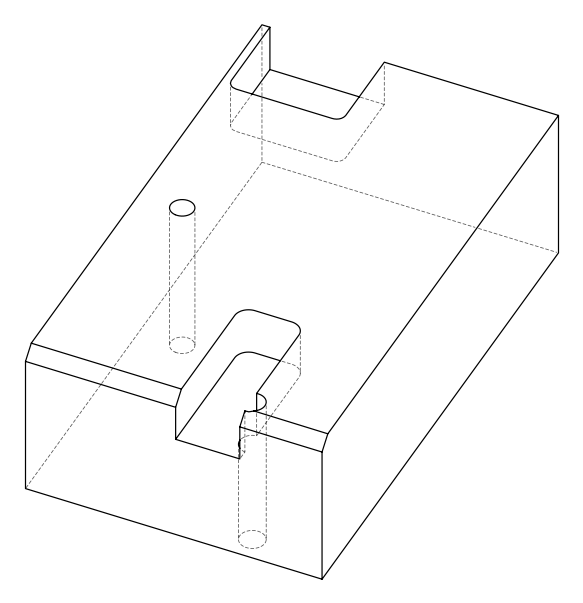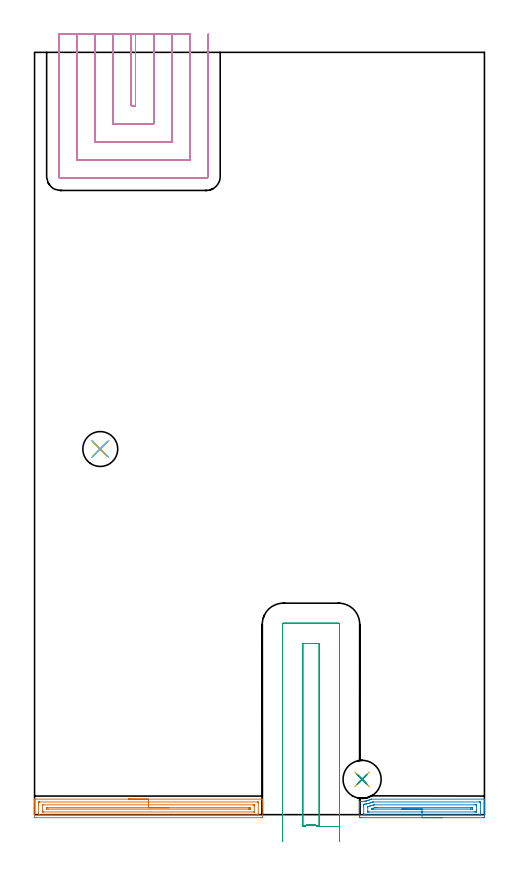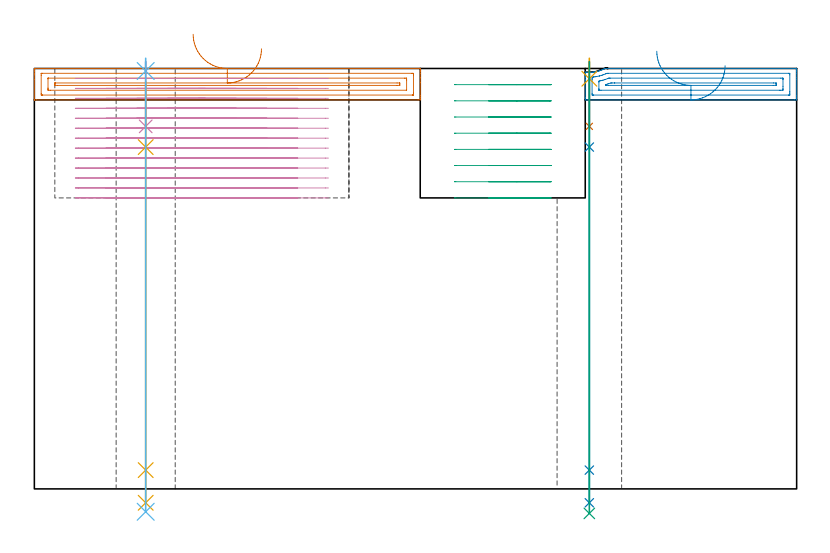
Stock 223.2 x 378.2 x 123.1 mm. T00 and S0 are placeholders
(PLAN: 12 operations, 9 tool changes, 43.6 min)
(1 AREA_MILL | FG_CHAMFER_SURFACE | UGT0205_001 | 3.8 min | 5015 mm3)
(2 AREA_MILL_1 | FG_CHAMFER_SURFACE_1 | UGT0205_001 | 2.15 min | 2857 mm3)
(3 MILL_SLOT | SLOT_PARTIAL_RECTANGULAR | UGT0201_094 | Follow Part, ap 5, ae 75% | 7.52 min | 189817 mm3)
(4 MILL_SLOT_1 | SLOT_PARTIAL_RECTANGULAR_1 | NXT0201_011 | Follow Part, ap 3, ae 75% | 27.6 min | 222790 mm3)
(5 SPOT_DRILL | STEP1HOLE | NXT0321_9005460120000 | 0.05 min | 116 mm3)
(6 SPOT_DRILL_1 | STEP1HOLE_1 | NXT0321_9005460120000 | 0.03 min | 0 mm3)
(7 DRILL_BLIND_HOLE_INTO_CENTER | STEP1HOLE | NXT0301_084 | 0.08 min | 879 mm3)
(8 GUN_DRILL_THROUGH_HOLE | STEP1HOLE | UGT0307_008 | 0.62 min | 9423 mm3)
(9 DRILL_TO_ENLARGE_THROUGH_HOLE | STEP1HOLE | UGT0301_257 | 0.53 min | 19603 mm3)
(10 DRILL_BLIND_HOLE_INTO_CENTER_1 | STEP1HOLE_1 | NXT0301_084 | 0.08 min | 1560 mm3)
(11 GUN_DRILL_THROUGH_HOLE_1 | STEP1HOLE_1 | UGT0307_008 | 0.61 min | 10180 mm3)
(12 DRILL_TO_ENLARGE_THROUGH_HOLE_1 | STEP1HOLE_1 | UGT0301_244 | 0.53 min | 17149 mm3)
(TOOL UGT0205_001 | Chamfer Mill 20 x 3 x 45 deg. | D20 FL50 Z2)
(TOOL UGT0201_094 | End mill 20 mm | D20 FL38 Z4)
(TOOL NXT0201_011 | ENDMILL 12mm [2P460-1200-NA 1630] | D12 FL38 Z6)
(TOOL NXT0321_9005460120000 | NC Spot Drill, 142deg, 12mm, Carbide, Uncoated | D12 PA142 FL30 Z2)
(TOOL NXT0301_084 | Carbide Drill 11.3mm [860.1-1130-034A1-MM 2214] | D11.3 PA140 FL55 Z2)
(TOOL UGT0307_008 | Gun Drill 11 mm | D11 PA130 FL24 Z1)
(TOOL UGT0301_257 | Twist Drill 18.9 mm | D18.9 PA118 FL135 Z2)
(TOOL UGT0301_244 | Twist Drill 17.3 mm | D17.3 PA118 FL130 Z2)
(OP 1 AREA_MILL)
G17 G21 G94 G90
T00 M6
G54
G17 G0 G90 X46.5 Y7.7 S1061 M3
G43 Z133.1 H0
G94 G1 X46.538 Z132.228 F250.
X46.652 Z131.363
X46.841 Z130.512
X47.103 Z129.68
X47.437 Z128.874
X47.84 Z128.1
X48.308 Z127.364
X48.84 Z126.672
X49.429 Z126.029
X50.072 Z125.439
X50.764 Z124.908
X51.5 Z124.44
X52.274 Z124.037
X53.08 Z123.703
X53.912 Z123.441
X54.764 Z123.252
X55.628 Z123.138
X56.5 Z123.1
X112.82
X112.99 Y7.697 Z123.088
X112.993 Y7.644 Z123.036
X113. Y7.226 Z122.626
Y6.936 Z122.336
Y6.219 Z121.615
Y4.97 Z120.367
Y3.546 Z118.941
Y-0.286 Z115.111
X112.997 Y-0.911 Z114.487
X112.993 Y-1.492 Z113.906
X112.958 Y-1.494 Z113.904
X112.373 Y-1.5 Z113.9
X0.627
X0.054 Y-1.499 Z113.899
X0.037 Y-1.498
X0.003 Y-1.496 Z113.901
X0.001 Y-1.495 Z113.902
X0. Y4.437 Z119.832
Y5.861 Z121.257
Y6.219 Z121.615
Y6.936 Z122.336
Y7.226 Z122.626
X0.007 Y7.644 Z123.036
X0.01 Y7.697 Z123.088
X0.18 Y7.7 Z123.1
X56.5
Y6.286 Z121.686
X110.585 Y6.285 Z121.685
X110.652 Y6.284 Z121.684
X110.784 Y6.28 Z121.68
X110.99 Y6.272 Z121.672
X110.992 Y6.219 Z121.619
X110.999 Y5.808 Z121.208
X111. Y0.459 Z115.859
X110.996 Y-0.02 Z115.38
X110.993 Y-0.07 Z115.33
X110.992 Y-0.077 Z115.323
X110.939 Y-0.081 Z115.319
X110.851 Y-0.084 Z115.316
X110.718 Y-0.086 Z115.314
X110.652
X2.415 Y-0.085 Z115.315
X2.348 Y-0.084 Z115.316
X2.216 Y-0.08 Z115.32
X2.01 Y-0.072 Z115.328
X2.008 Y-0.02 Z115.38
X2.001 Y0.392 Z115.792
X2. Y5.741 Z121.141
X2.004 Y6.219 Z121.619
X2.007 Y6.27 Z121.67
X2.008 Y6.277 Z121.677
X2.061 Y6.281 Z121.681
X2.149 Y6.284 Z121.684
X2.282 Y6.285 Z121.685
X2.348 Y6.286 Z121.686
X56.5
Y4.871 Z120.271
X108.362
X108.797 Y4.869 Z120.269
X108.942 Y4.867 Z120.267
X108.986 Y4.865 Z120.265
X108.991 Y4.773 Z120.173
X108.996 Y4.639 Z120.039
X108.999 Y4.437 Z119.837
X109. Y4.235 Z119.635
X108.999 Y1.562 Z116.962
X108.993 Y1.359 Z116.759
X108.99 Y1.336 Z116.736
X108.985 Y1.334 Z116.734
X108.961 Y1.331 Z116.731
X108.906 Y1.329 Z116.729
X4.638
X4.203 Y1.331 Z116.731
X4.058 Y1.333 Z116.733
X4.014 Y1.335 Z116.735
X4.009 Y1.427 Z116.827
X4.004 Y1.561 Z116.961
X4.001 Y1.763 Z117.163
X4. Y1.965 Z117.365
X4.001 Y4.638 Z120.038
X4.007 Y4.841 Z120.241
X4.01 Y4.864 Z120.264
X4.015 Y4.866 Z120.266
X4.039 Y4.869 Z120.269
X4.094 Y4.871 Z120.271
X56.5
Y3.457 Z118.857
X106.204
X106.921 Y3.453 Z118.853
X106.97 Y3.451 Z118.851
X106.99 Y3.448 Z118.848
X106.992 Y3.427 Z118.827
X106.996 Y3.318 Z118.718
X106.999 Y3.1 Z118.5
X106.996 Y2.882 Z118.282
X106.992 Y2.773 Z118.173
X106.99 Y2.752 Z118.152
X106.97 Y2.749 Z118.149
X106.918 Y2.746 Z118.146
X106.204 Y2.743 Z118.143
X106.116
X6.796
X6.079 Y2.747 Z118.147
X6.03 Y2.749 Z118.149
X6.01 Y2.752 Z118.152
X6.008 Y2.773 Z118.173
X6.004 Y2.882 Z118.282
X6.002 Y3.1 Z118.5
X6.004 Y3.318 Z118.718
X6.008 Y3.427 Z118.827
X6.01 Y3.448 Z118.848
X6.03 Y3.451 Z118.851
X6.081 Y3.455 Z118.855
X6.168 Y3.456 Z118.856
X56.5 Y3.457 Z118.857
X57.372 Z118.895
X58.236 Z119.009
X59.088 Z119.198
X59.92 Z119.46
X60.726 Z119.794
X61.5 Z120.197
X62.236 Z120.666
X62.928 Z121.197
X63.571 Z121.786
X64.16 Z122.429
X64.692 Z123.121
X65.16 Z123.857
X65.563 Z124.631
X65.897 Z125.437
X66.159 Z126.269
X66.348 Z127.121
X66.462 Z127.986
X66.5 Z128.857
G0 Z133.1
M5
M2
(OP 2 AREA_MILL_1)
G17 G21 G94 G90
T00 M6
G54
G17 G0 G90 X202.25 Y-1.5 S1061 M3
G43 Z133.1 H0
Z123.9
G94 G1 X202.212 Z123.028 F250.
X202.098 Z122.163
X201.909 Z121.312
X201.647 Z120.48
X201.313 Z119.674
X200.91 Z118.9
X200.442 Z118.164
X199.91 Z117.472
X199.321 Z116.829
X198.678 Z116.24
X197.986 Z115.708
X197.25 Z115.24
X196.476 Z114.837
X195.67 Z114.503
X194.838 Z114.241
X193.986 Z114.052
X193.122 Z113.938
X192.25 Z113.9
X161.906
X161.322 Y-1.494 Z113.904
X161.307 Y-1.492 Z113.906
X161.3 Y-0.911 Z114.486
Y3.546 Z118.94
Y4.118 Z119.515
Y4.437 Z119.833
Y5.01 Z120.406
Y5.328 Z120.723
Y6.323 Z121.723
X161.308 Y6.613 Z122.012
X161.31 Y6.625 Z122.022
X161.46 Y6.612 Z122.008
X161.631 Y6.596 Z121.992
X161.709 Y6.59 Z121.987
X161.906 Y6.578 Z121.969
X161.977 Y6.572 Z121.964
X162.311 Y6.556 Z121.948
X162.4 Y6.555 Z121.949
X162.461 Y6.556 Z121.947
X162.501 Z121.948
X162.529 Y6.555 Z121.952
X162.789 Y6.558 Z121.955
X162.867 Y6.561 Z121.958
X162.999 Y6.572 Z121.966
X163.182 Y6.584 Z121.981
X163.313 Y6.594 Z121.99
X163.691 Y6.637 Z122.03
X163.758 Y6.644 Z122.038
X164.144 Y6.704 Z122.102
X164.203 Y6.714 Z122.111
X164.583 Y6.789 Z122.186
X164.648 Y6.802 Z122.199
X164.712 Y6.816 Z122.214
X165.126 Y6.933 Z122.326
X165.476 Y7.042 Z122.435
X165.538 Y7.061 Z122.456
X165.678 Y7.111 Z122.51
X165.797 Y7.154 Z122.554
X165.986 Y7.224 Z122.624
X166.278 Y7.348 Z122.747
X166.429 Y7.411 Z122.81
X166.536 Y7.463 Z122.862
X166.854 Y7.616 Z123.014
X167.035 Y7.701 Z123.098
X167.243 Y7.7 Z123.1
X223.04
X223.19 Y7.697 Z123.088
X223.193 Y7.651 Z123.042
X223.2 Y7.279 Z122.678
Y6.857 Z122.256
Y6.219 Z121.615
Y5.01 Z120.406
Y4.437 Z119.831
Y-0.306 Z115.091
X223.197 Y-0.911 Z114.486
X223.193 Y-1.492 Z113.906
X223.178 Y-1.494 Z113.904
X222.594 Y-1.5 Z113.9
X192.25
Y-0.086 Z115.314
X163.691 Y-0.085 Z115.315
X163.624 Y-0.084 Z115.316
X163.492 Y-0.079 Z115.321
X163.31 Y-0.069 Z115.331
X163.308 Y-0.02 Z115.38
X163.301 Y0.369 Z115.769
X163.3 Y3.935 Z119.335
X163.304 Y4.437 Z119.837
X163.309 Y4.818 Z120.218
X163.333 Y5.165 Z120.565
X163.691 Y5.204 Z120.604
X163.802 Y5.217 Z120.617
X164.17 Y5.265 Z120.665
X164.583 Y5.323 Z120.723
X164.613 Y5.328 Z120.728
X165.393 Y5.493 Z120.893
X165.476 Y5.513 Z120.913
X166.024 Y5.671 Z121.071
X166.368 Y5.779 Z121.179
X166.691 Y5.897 Z121.297
X167.261 Y6.118 Z121.518
X167.644 Y6.276 Z121.676
X167.888 Y6.282 Z121.682
X168.021 Y6.285 Z121.685
X220.809
X220.875 Y6.284 Z121.684
X221.007 Y6.279 Z121.679
X221.19 Y6.269 Z121.669
X221.192 Y6.219 Z121.619
X221.198 Y5.831 Z121.231
X221.2 Y0.872 Z116.272
Y0.482 Z115.882
X221.196 Y-0.02 Z115.38
X221.193 Y-0.067 Z115.333
X221.192 Y-0.075 Z115.325
X221.162 Y-0.079 Z115.321
X221.075 Y-0.083 Z115.317
X220.942 Y-0.085 Z115.315
X220.876 Y-0.086 Z115.314
X192.25
Y1.328 Z116.728
X165.911 Y1.329 Z116.729
X165.476 Y1.331 Z116.731
X165.332 Y1.333 Z116.733
X165.315 Y1.335 Z116.735
X165.309 Y1.378 Z116.778
X165.303 Y1.471 Z116.871
X165.301 Y1.588 Z116.988
X165.3 Y1.763 Z117.163
X165.301 Y3.72 Z119.12
X165.309 Y3.896 Z119.296
X165.316 Y3.992 Z119.392
X165.362 Y4.004 Z119.404
X165.476 Y4.03 Z119.43
X165.81 Y4.103 Z119.503
X166.061 Y4.16 Z119.56
X166.368 Y4.241 Z119.641
X166.522 Y4.284 Z119.684
X167.043 Y4.437 Z119.837
X167.207 Y4.49 Z119.89
X167.261 Y4.508 Z119.908
X167.857 Y4.733 Z120.133
X168.153 Y4.843 Z120.243
X168.213 Y4.863 Z120.263
X168.268 Y4.867 Z120.267
X168.382 Y4.87 Z120.27
X168.611 Y4.871 Z120.271
X218.589
X219.024 Y4.869 Z120.269
X219.168 Y4.867 Z120.267
X219.185 Y4.865 Z120.265
X219.191 Y4.822 Z120.222
X219.197 Y4.729 Z120.129
X219.199 Y4.612 Z120.012
X219.2 Y4.437 Z119.837
Y2.479 Z117.879
X219.199 Y1.763 Z117.163
X219.198 Y1.589 Z116.989
X219.19 Y1.413 Z116.813
X219.178 Y1.335 Z116.735
X219.133 Y1.333 Z116.733
X219.024 Y1.33 Z116.73
X218.567 Y1.329 Z116.729
X218.132 Y1.328 Z116.728
X192.25
Y2.743 Z118.143
X168.065
X167.468 Y2.747 Z118.147
X167.359 Y2.75 Z118.15
X167.309 Y2.755 Z118.155
X167.308 Y2.776 Z118.176
X167.31 Y2.879 Z118.279
X167.325 Y2.978 Z118.378
X167.888 Y3.158 Z118.558
X168.153 Y3.246 Z118.646
X168.703 Y3.438 Z118.838
X169.046 Y3.453 Z118.853
X169.136 Y3.456 Z118.856
X169.85 Y3.457 Z118.857
X169.938
X216.436
X217.15 Y3.45 Z118.85
X217.19 Y3.449 Z118.849
X217.194 Y3.404 Z118.804
X217.197 Y3.303 Z118.703
X217.199 Y3.1 Z118.5
X217.197 Y2.897 Z118.297
X217.194 Y2.796 Z118.196
X217.19 Y2.751 Z118.151
X217.145 Y2.749 Z118.149
X216.435 Y2.743 Z118.143
X216.347
X192.25
X191.378 Z118.181
X190.514 Z118.295
X189.662 Z118.483
X188.83 Z118.746
X188.024 Z119.08
X187.25 Z119.482
X186.514 Z119.951
X185.822 Z120.482
X185.179 Z121.072
X184.59 Z121.715
X184.058 Z122.407
X183.59 Z123.143
X183.187 Z123.916
X182.853 Z124.722
X182.591 Z125.554
X182.402 Z126.406
X182.288 Z127.271
X182.25 Z128.143
G0 Z133.1
M5
M2
(OP 3 MILL_SLOT)
G17 G21 G94 G90
T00 M6
G54
G17 G0 G90 X151.3 Y-13. S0 M3
G43 Z133.1 H0
Z118.362
G94 G1 Y-10. F250.
Y-5.879 F500.
X141.3
G3 X133. Y-5.879 R10.
G1 Y84.9
X141.3
Y-5.879
X151.3
Y94.5
G3 X150.9 Y94.9 R0.4
G1 X123.4
G3 X123. Y94.5 R0.4
G1 Y-10.
Y-13. F250.
G0 X151.3 Z113.625
G1 Y-10.
Y-5.879 F500.
X141.3
G3 X133. Y-5.879 R10.
G1 Y84.9
X141.3
Y-5.879
X151.3
Y94.5
G3 X150.9 Y94.9 R0.4
G1 X123.4
G3 X123. Y94.5 R0.4
G1 Y-10.
Y-13. F250.
G0 X151.3 Z108.887
G1 Y-10.
Y-5.879 F500.
X141.3
G3 X133. Y-5.879 R10.
G1 Y84.9
X141.3
Y-5.879
X151.3
Y94.5
G3 X150.9 Y94.9 R0.4
G1 X123.4
G3 X123. Y94.5 R0.4
G1 Y-10.
Y-13. F250.
G0 X151.3 Z104.15
G1 Y-10.
Y-5.879 F500.
X141.3
G3 X133. Y-5.879 R10.
G1 Y84.9
X141.3
Y-5.879
X151.3
Y94.5
G3 X150.9 Y94.9 R0.4
G1 X123.4
G3 X123. Y94.5 R0.4
G1 Y-10.
Y-13. F250.
G0 X151.3 Z99.412
G1 Y-10.
Y-5.879 F500.
X141.3
G3 X133. Y-5.879 R10.
G1 Y84.9
X141.3
Y-5.879
X151.3
Y94.5
G3 X150.9 Y94.9 R0.4
G1 X123.4
G3 X123. Y94.5 R0.4
G1 Y-10.
Y-13. F250.
G0 X151.3 Z94.675
G1 Y-10.
Y-5.879 F500.
X141.3
G3 X133. Y-5.879 R10.
G1 Y84.9
X141.3
Y-5.879
X151.3
Y94.5
G3 X150.9 Y94.9 R0.4
G1 X123.4
G3 X123. Y94.5 R0.4
G1 Y-10.
Y-13. F250.
G0 X151.3 Z89.937
G1 Y-10.
Y-5.879 F500.
X141.3
G3 X133. Y-5.879 R10.
G1 Y84.9
X141.3
Y-5.879
X151.3
Y94.5
G3 X150.9 Y94.9 R0.4
G1 X123.4
G3 X123. Y94.5 R0.4
G1 Y-10.
Y-13. F250.
G0 X151.3 Z85.2
G1 Y-10.
Y-5.879 F500.
X141.3
G3 X133. Y-5.879 R10.
G1 Y84.9
X141.3
Y-5.879
X151.3
Y94.5
G3 X150.9 Y94.9 R0.4
G1 X123.4
G3 X123. Y94.5 R0.4
G1 Y-10.
Y-13. F250.
G0 Z133.1
M5
M2
(OP 4 MILL_SLOT_1)
G17 G21 G94 G90
T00 M6
G54
G17 G0 G90 X48. Y387.2 S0 M3
G43 Z133.1 H1
Z120.185
G94 G1 Y384.2 F250.
Y351.7 F500.
X50.1
Y384.2
Y387.2 F250.
X39.
Y384.2
Y342.7 F500.
X59.1
Y384.2
Y387.2 F250.
X30.
Y384.2
Y333.7 F500.
X68.1
Y384.2
Y387.2 F250.
X21.
Y384.2
Y324.7 F500.
X77.1
Y384.2
Y387.2 F250.
X12.
Y384.2
Y316.6 F500.
G3 X12.9 Y315.7 R0.9
G1 X85.2
G3 X86.1 Y316.6 R0.9
G1 Y384.2
Y387.2 F250.
G0 X48. Z117.269
G1 Y384.2
Y351.7 F500.
X50.1
Y384.2
Y387.2 F250.
X39.
Y384.2
Y342.7 F500.
X59.1
Y384.2
Y387.2 F250.
X30.
Y384.2
Y333.7 F500.
X68.1
Y384.2
Y387.2 F250.
X21.
Y384.2
Y324.7 F500.
X77.1
Y384.2
Y387.2 F250.
X12.
Y384.2
Y316.6 F500.
G3 X12.9 Y315.7 R0.9
G1 X85.2
G3 X86.1 Y316.6 R0.9
G1 Y384.2
Y387.2 F250.
G0 X48. Z114.354
G1 Y384.2
Y351.7 F500.
X50.1
Y384.2
Y387.2 F250.
X39.
Y384.2
Y342.7 F500.
X59.1
Y384.2
Y387.2 F250.
X30.
Y384.2
Y333.7 F500.
X68.1
Y384.2
Y387.2 F250.
X21.
Y384.2
Y324.7 F500.
X77.1
Y384.2
Y387.2 F250.
X12.
Y384.2
Y316.6 F500.
G3 X12.9 Y315.7 R0.9
G1 X85.2
G3 X86.1 Y316.6 R0.9
G1 Y384.2
Y387.2 F250.
G0 X48. Z111.438
G1 Y384.2
Y351.7 F500.
X50.1
Y384.2
Y387.2 F250.
X39.
Y384.2
Y342.7 F500.
X59.1
Y384.2
Y387.2 F250.
X30.
Y384.2
Y333.7 F500.
X68.1
Y384.2
Y387.2 F250.
X21.
Y384.2
Y324.7 F500.
X77.1
Y384.2
Y387.2 F250.
X12.
Y384.2
Y316.6 F500.
G3 X12.9 Y315.7 R0.9
G1 X85.2
G3 X86.1 Y316.6 R0.9
G1 Y384.2
Y387.2 F250.
G0 X48. Z108.523
G1 Y384.2
Y351.7 F500.
X50.1
Y384.2
Y387.2 F250.
X39.
Y384.2
Y342.7 F500.
X59.1
Y384.2
Y387.2 F250.
X30.
Y384.2
Y333.7 F500.
X68.1
Y384.2
Y387.2 F250.
X21.
Y384.2
Y324.7 F500.
X77.1
Y384.2
Y387.2 F250.
X12.
Y384.2
Y316.6 F500.
G3 X12.9 Y315.7 R0.9
G1 X85.2
G3 X86.1 Y316.6 R0.9
G1 Y384.2
Y387.2 F250.
G0 X48. Z105.608
G1 Y384.2
Y351.7 F500.
X50.1
Y384.2
Y387.2 F250.
X39.
Y384.2
Y342.7 F500.
X59.1
Y384.2
Y387.2 F250.
X30.
Y384.2
Y333.7 F500.
X68.1
Y384.2
Y387.2 F250.
X21.
Y384.2
Y324.7 F500.
X77.1
Y384.2
Y387.2 F250.
X12.
Y384.2
Y316.6 F500.
G3 X12.9 Y315.7 R0.9
G1 X85.2
G3 X86.1 Y316.6 R0.9
G1 Y384.2
Y387.2 F250.
G0 X48. Z102.692
G1 Y384.2
Y351.7 F500.
X50.1
Y384.2
Y387.2 F250.
X39.
Y384.2
Y342.7 F500.
X59.1
Y384.2
Y387.2 F250.
X30.
Y384.2
Y333.7 F500.
X68.1
Y384.2
Y387.2 F250.
X21.
Y384.2
Y324.7 F500.
X77.1
Y384.2
Y387.2 F250.
X12.
Y384.2
Y316.6 F500.
G3 X12.9 Y315.7 R0.9
G1 X85.2
G3 X86.1 Y316.6 R0.9
G1 Y384.2
Y387.2 F250.
G0 X48. Z99.777
G1 Y384.2
Y351.7 F500.
X50.1
Y384.2
Y387.2 F250.
X39.
Y384.2
Y342.7 F500.
X59.1
Y384.2
Y387.2 F250.
X30.
Y384.2
Y333.7 F500.
X68.1
Y384.2
Y387.2 F250.
X21.
Y384.2
Y324.7 F500.
X77.1
Y384.2
Y387.2 F250.
X12.
Y384.2
Y316.6 F500.
G3 X12.9 Y315.7 R0.9
G1 X85.2
G3 X86.1 Y316.6 R0.9
G1 Y384.2
Y387.2 F250.
G0 X48. Z96.862
G1 Y384.2
Y351.7 F500.
X50.1
Y384.2
Y387.2 F250.
X39.
Y384.2
Y342.7 F500.
X59.1
Y384.2
Y387.2 F250.
X30.
Y384.2
Y333.7 F500.
X68.1
Y384.2
Y387.2 F250.
X21.
Y384.2
Y324.7 F500.
X77.1
Y384.2
Y387.2 F250.
X12.
Y384.2
Y316.6 F500.
G3 X12.9 Y315.7 R0.9
G1 X85.2
G3 X86.1 Y316.6 R0.9
G1 Y384.2
Y387.2 F250.
G0 X48. Z93.946
G1 Y384.2
Y351.7 F500.
X50.1
Y384.2
Y387.2 F250.
X39.
Y384.2
Y342.7 F500.
X59.1
Y384.2
Y387.2 F250.
X30.
Y384.2
Y333.7 F500.
X68.1
Y384.2
Y387.2 F250.
X21.
Y384.2
Y324.7 F500.
X77.1
Y384.2
Y387.2 F250.
X12.
Y384.2
Y316.6 F500.
G3 X12.9 Y315.7 R0.9
G1 X85.2
G3 X86.1 Y316.6 R0.9
G1 Y384.2
Y387.2 F250.
G0 X48. Z91.031
G1 Y384.2
Y351.7 F500.
X50.1
Y384.2
Y387.2 F250.
X39.
Y384.2
Y342.7 F500.
X59.1
Y384.2
Y387.2 F250.
X30.
Y384.2
Y333.7 F500.
X68.1
Y384.2
Y387.2 F250.
X21.
Y384.2
Y324.7 F500.
X77.1
Y384.2
Y387.2 F250.
X12.
Y384.2
Y316.6 F500.
G3 X12.9 Y315.7 R0.9
G1 X85.2
G3 X86.1 Y316.6 R0.9
G1 Y384.2
Y387.2 F250.
G0 X48. Z88.115
G1 Y384.2
Y351.7 F500.
X50.1
Y384.2
Y387.2 F250.
X39.
Y384.2
Y342.7 F500.
X59.1
Y384.2
Y387.2 F250.
X30.
Y384.2
Y333.7 F500.
X68.1
Y384.2
Y387.2 F250.
X21.
Y384.2
Y324.7 F500.
X77.1
Y384.2
Y387.2 F250.
X12.
Y384.2
Y316.6 F500.
G3 X12.9 Y315.7 R0.9
G1 X85.2
G3 X86.1 Y316.6 R0.9
G1 Y384.2
Y387.2 F250.
G0 X48. Z85.2
G1 Y384.2
Y351.7 F500.
X50.1
Y384.2
Y387.2 F250.
X39.
Y384.2
Y342.7 F500.
X59.1
Y384.2
Y387.2 F250.
X30.
Y384.2
Y333.7 F500.
X68.1
Y384.2
Y387.2 F250.
X21.
Y384.2
Y324.7 F500.
X77.1
Y384.2
Y387.2 F250.
X12.
Y384.2
Y316.6 F500.
G3 X12.9 Y315.7 R0.9
G1 X85.2
G3 X86.1 Y316.6 R0.9
G1 Y384.2
Y387.2 F250.
G0 Z133.1
M5
M2
(OP 5 SPOT_DRILL)
G17 G21 G94 G90
T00 M6
G54
G17 G0 G90 X162.5 Y17.5 S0 M3
G43 Z133.1 H0
G94 G81 G98 Z120.1 F250. R126.1
G80
M5
M2
(OP 6 SPOT_DRILL_1)
G17 G21 G94 G90
T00 M6
G54
G17 G0 G90 X32.6 Y181.4 S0 M3
G43 Z133.1 H0
G94 G81 G98 Z122.355 F250. R126.1
G80
M5
M2
(OP 7 DRILL_BLIND_HOLE_INTO_CENTER)
G17 G21 G94 G90
T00 M6
G54
G17 G0 G90 X162.5 Y17.5 S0 M3
G43 Z133.1 H1
G94 G81 G98 Z106.15 F250. R125.1
G80
M5
M2
(OP 8 GUN_DRILL_THROUGH_HOLE)
G17 G21 G94 G90
T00 M6
G54
G17 G0 G90 X162.5 Y17.5 M8
G43 Z133.1 H0
Z120.201
S716 M3
G94 G1 Z100.087 F125. M26
G4 X.084
Z5.5 F250.
G4 X.084
Z-4.065 F125.
G4 X.084
M5
M9
G0 Z120.201
Z133.1
M2
(OP 9 DRILL_TO_ENLARGE_THROUGH_HOLE)
G17 G21 G94 G90
T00 M6
G54
G17 G0 G90 X162.5 Y17.5 S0 M3
G43 Z133.1 H0
G94 G73 G98 Z-7.178 F250. Q18.611 R125.1
G80
M5
M2
(OP 10 DRILL_BLIND_HOLE_INTO_CENTER_1)
G17 G21 G94 G90
T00 M6
G54
G17 G0 G90 X32.6 Y181.4 S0 M3
G43 Z133.1 H1
G94 G81 G98 Z106.15 F250. R125.1
G80
M5
M2
(OP 11 GUN_DRILL_THROUGH_HOLE_1)
G17 G21 G94 G90
T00 M6
G54
G17 G0 G90 X32.6 Y181.4 M8
G43 Z133.1 H0
Z119.181
S716 M3
G94 G1 Z100.087 F125. M26
G4 X.084
Z5.5 F250.
G4 X.084
Z-4.065 F125.
G4 X.084
M5
M9
G0 Z119.181
Z133.1
M2
(OP 12 DRILL_TO_ENLARGE_THROUGH_HOLE_1)
G17 G21 G94 G90
T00 M6
G54
G17 G0 G90 X32.6 Y181.4 S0 M3
G43 Z133.1 H0
G94 G73 G98 Z-6.697 F250. Q16.225 R125.1
G80
M5
M2
